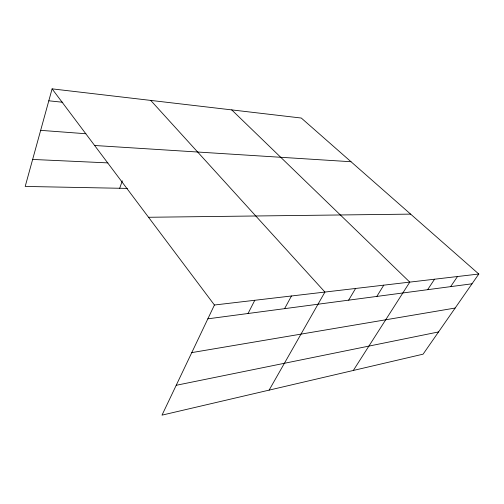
<?xml version="1.0" encoding="UTF-8"?>
<svg xmlns="http://www.w3.org/2000/svg" width="504" height="504" viewBox="0 0 504 504"><rect width="100%" height="100%" fill="white"/><g stroke="black" fill="none" stroke-linecap="round" stroke-linejoin="round"><path stroke-width="0.76" d="M478.8 274.025L214.421 305.014L162.004 415.139L423.089 354.167L478.8 274.025L301.291 118.037L52.095 88.862L25.2 186.436L127.411 188.414M119.7 188.269L122.315 180.86M248.044 313.501L254.791 300.283M284.609 308.65L291.463 295.987M269.123 390.127L324.929 292.062L150.734 100.409M348.629 300.163L355.585 288.471M376.816 296.428L383.771 285.169M353.317 370.465L409.777 282.12L231.727 109.891M427.644 289.687L434.549 279.216M450.639 286.637L457.493 276.526M176.211 385.289L438.543 331.941M191.766 352.605L455.156 308.038M207.843 318.83L472.002 283.802M148.529 217.274L410.634 214.124M32.64 159.44L107.913 162.893M94.626 145.492L351.017 161.734M40.66 130.353L85.913 133.743M48.806 100.8L62.798 102.268M52.095 88.862L214.421 305.014"/></g></svg>
